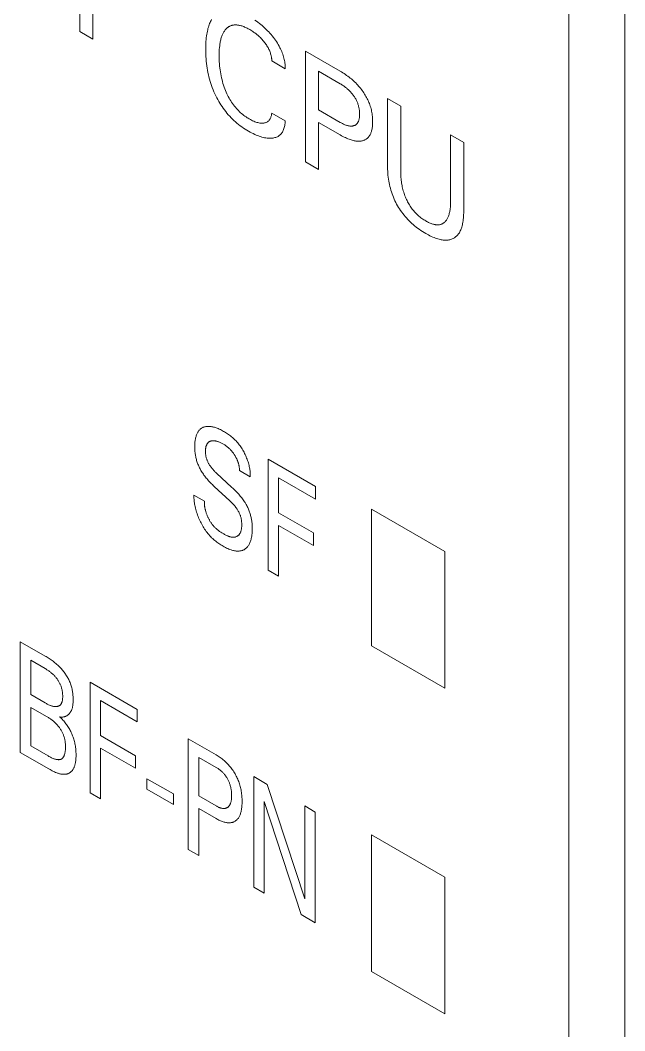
# Model space of a CAD drawing. Header units: inches. Extents: x 67248 to 85686, y -40174 to -31152.
# Drawn here: x 82449.31 to 82457.5, y -32909.01 to -32895.33 of the extents above; entities that cross this region are included whole.
import ezdxf

# ---------------------------------------------------------------- set-up
doc = ezdxf.new("R2010")
doc.units = ezdxf.units.IN
doc.header["$MEASUREMENT"] = 0

# ---------------------------------------------------------------- blocks, each defined once
blk = doc.blocks.new('ET200S')
at = {"lineweight": 0}
for p, q in [((58.592, 36.228), (58.592, 37.616)), ((64.727, -33.379), (64.727, 36.932)), ((65.428, 36.929), (65.428, -28.555)), ((58.756, 36.722), (58.756, 36.133)), ((58.756, 36.133), (58.592, 36.228)), ((61.423, 34.593), (61.423, 35.982)), ((61.423, 35.982), (61.86, 35.729)), ((61.169, 35.76), (61, 35.858)), ((61.587, 35.729), (61.587, 35.245)), ((61.86, 35.572), (61.587, 35.729)), ((62.454, 34.522), (62.454, 35.386)), ((62.454, 35.386), (62.618, 35.291)), ((61.587, 35.245), (61.86, 35.088)), ((62.618, 35.291), (62.618, 34.468)), ((61, 35.205), (61.169, 35.108)), ((61.587, 35.088), (61.587, 34.499)), ((61.86, 34.93), (61.587, 35.088)), ((63.244, 34.107), (63.244, 34.93)), ((63.244, 34.93), (63.408, 34.836)), ((63.408, 34.836), (63.408, 33.971)), ((61.587, 34.499), (61.423, 34.593)), ((60.956, 29.474), (60.956, 30.863)), ((60.956, 30.863), (61.548, 30.521)), ((60.308, 30.689), (60.502, 30.511)), ((60.731, 30.645), (60.597, 30.722)), ((61.087, 30.629), (61.087, 30.191)), ((61.548, 30.363), (61.087, 30.629)), ((60.473, 30.344), (60.279, 30.523)), ((61.548, 30.521), (61.548, 30.363)), ((60.025, 30.414), (60.157, 30.338)), ((61.087, 30.191), (61.524, 29.939)), ((62.252, 30.237), (62.252, 28.522)), ((63.171, 29.706), (62.252, 30.237)), ((61.087, 30.034), (61.087, 29.399)), ((61.524, 29.782), (61.087, 30.034)), ((61.524, 29.939), (61.524, 29.782)), ((63.171, 27.991), (63.171, 29.706)), ((61.087, 29.399), (60.956, 29.474)), ((57.847, 27.187), (57.847, 28.575)), ((57.847, 28.575), (58.158, 28.395)), ((62.252, 28.522), (63.171, 27.991)), ((57.978, 28.342), (57.978, 27.913)), ((58.158, 28.238), (57.978, 28.342)), ((58.722, 26.681), (58.722, 28.069)), ((58.722, 28.069), (59.315, 27.727)), ((57.978, 27.913), (58.158, 27.809)), ((58.854, 27.836), (58.854, 27.398)), ((59.315, 27.57), (58.854, 27.836)), ((57.978, 27.751), (57.978, 27.268)), ((58.175, 27.638), (57.978, 27.751)), ((59.315, 27.727), (59.315, 27.57)), ((58.854, 27.398), (59.291, 27.146)), ((57.978, 27.268), (58.196, 27.143)), ((59.954, 25.97), (59.954, 27.358)), ((59.954, 27.358), (60.304, 27.156)), ((58.207, 26.979), (57.847, 27.187)), ((58.854, 27.241), (58.854, 26.605)), ((59.291, 26.989), (58.854, 27.241)), ((59.291, 27.146), (59.291, 26.989)), ((60.086, 27.125), (60.086, 26.641)), ((60.304, 26.999), (60.086, 27.125)), ((60.774, 25.497), (60.774, 26.885)), ((60.774, 26.885), (60.945, 26.786)), ((59.435, 26.726), (59.435, 26.857)), ((59.435, 26.857), (59.767, 26.666)), ((60.945, 26.786), (61.415, 25.351)), ((58.854, 26.605), (58.722, 26.681)), ((59.767, 26.535), (59.435, 26.726)), ((59.767, 26.666), (59.767, 26.535)), ((60.086, 26.641), (60.304, 26.515)), ((60.905, 26.572), (60.905, 25.421)), ((61.369, 25.153), (60.905, 26.572)), ((61.415, 25.351), (61.415, 26.515)), ((61.415, 26.515), (61.545, 26.439)), ((60.086, 26.483), (60.086, 25.894)), ((60.304, 26.358), (60.086, 26.483)), ((61.545, 26.439), (61.545, 25.051)), ((62.252, 26.154), (62.252, 24.439)), ((63.171, 25.623), (62.252, 26.154)), ((60.086, 25.894), (59.954, 25.97)), ((63.171, 23.909), (63.171, 25.623)), ((60.905, 25.421), (60.774, 25.497)), ((61.545, 25.051), (61.369, 25.153)), ((62.252, 24.439), (63.171, 23.909))]:
    blk.add_line(p, q, dxfattribs=at)
for points in [[(61.169, 35.76), (61.169, 35.774), (61.169, 35.788), (61.168, 35.803), (61.167, 35.818), (61.165, 35.832), (61.163, 35.848), (61.16, 35.863), (61.156, 35.878), (61.153, 35.894), (61.148, 35.91), (61.143, 35.927), (61.138, 35.943), (61.132, 35.96), (61.125, 35.976), (61.119, 35.993), (61.111, 36.009), (61.103, 36.025), (61.093, 36.045), (61.082, 36.064), (61.071, 36.082), (61.059, 36.101), (61.047, 36.119), (61.034, 36.136), (61.021, 36.154), (61.007, 36.172), (60.992, 36.189), (60.977, 36.206), (60.962, 36.222), (60.947, 36.238), (60.931, 36.254), (60.915, 36.27), (60.897, 36.286), (60.88, 36.301), (60.863, 36.315), (60.845, 36.329), (60.828, 36.343), (60.808, 36.357), (60.789, 36.371)], [(60.246, 36.377), (60.24, 36.366), (60.234, 36.354), (60.228, 36.342), (60.222, 36.328), (60.216, 36.313), (60.211, 36.297), (60.206, 36.281), (60.201, 36.264), (60.197, 36.248), (60.193, 36.231), (60.19, 36.213), (60.186, 36.196), (60.183, 36.173), (60.18, 36.149), (60.178, 36.126), (60.176, 36.102), (60.174, 36.078), (60.173, 36.053), (60.173, 36.028), (60.172, 36.003)], [(60.348, 36.049), (60.351, 36.072), (60.353, 36.085), (60.355, 36.098), (60.358, 36.111), (60.361, 36.123), (60.364, 36.136), (60.367, 36.148), (60.371, 36.16), (60.375, 36.171), (60.38, 36.182), (60.384, 36.191), (60.388, 36.2), (60.392, 36.208), (60.396, 36.217), (60.401, 36.225), (60.406, 36.232), (60.411, 36.24), (60.416, 36.247), (60.422, 36.253), (60.428, 36.26), (60.433, 36.265), (60.439, 36.271), (60.445, 36.276), (60.451, 36.28), (60.457, 36.285), (60.463, 36.289), (60.47, 36.292), (60.477, 36.296), (60.484, 36.299), (60.491, 36.302), (60.498, 36.304), (60.505, 36.306), (60.513, 36.308), (60.521, 36.309), (60.529, 36.31), (60.537, 36.31), (60.545, 36.31), (60.553, 36.31), (60.562, 36.31), (60.57, 36.309), (60.579, 36.308), (60.588, 36.307), (60.596, 36.305), (60.605, 36.303), (60.616, 36.3), (60.627, 36.297), (60.638, 36.293), (60.649, 36.289), (60.66, 36.284), (60.671, 36.279), (60.682, 36.274), (60.693, 36.269), (60.705, 36.263), (60.716, 36.257), (60.727, 36.251), (60.739, 36.244), (60.75, 36.237), (60.762, 36.229), (60.773, 36.221), (60.785, 36.213), (60.796, 36.205), (60.807, 36.197), (60.817, 36.188), (60.827, 36.18), (60.838, 36.171), (60.848, 36.161), (60.858, 36.152), (60.869, 36.14), (60.88, 36.129), (60.89, 36.117), (60.901, 36.104), (60.911, 36.091), (60.919, 36.081), (60.927, 36.07), (60.934, 36.06), (60.941, 36.049), (60.948, 36.037), (60.955, 36.026), (60.961, 36.014), (60.966, 36.003), (60.971, 35.992), (60.976, 35.981), (60.98, 35.97), (60.984, 35.959), (60.987, 35.948), (60.991, 35.936), (60.993, 35.927), (60.995, 35.918), (60.996, 35.909), (60.998, 35.9), (60.999, 35.891), (61, 35.883), (61, 35.874), (61.001, 35.866), (61, 35.858)], [(60.172, 36.003), (60.173, 35.974), (60.173, 35.945), (60.175, 35.916), (60.177, 35.887), (60.179, 35.857), (60.183, 35.826), (60.186, 35.796), (60.191, 35.769), (60.195, 35.741), (60.201, 35.714), (60.207, 35.686), (60.213, 35.658), (60.221, 35.63), (60.229, 35.602), (60.237, 35.576), (60.246, 35.55), (60.255, 35.524), (60.265, 35.498), (60.276, 35.473), (60.287, 35.447), (60.299, 35.421), (60.311, 35.398), (60.323, 35.375), (60.336, 35.352), (60.349, 35.33), (60.363, 35.308), (60.377, 35.286), (60.392, 35.265), (60.407, 35.244), (60.423, 35.224), (60.439, 35.204), (60.456, 35.184), (60.473, 35.166), (60.49, 35.147), (60.508, 35.13), (60.526, 35.113), (60.544, 35.096), (60.564, 35.079), (60.585, 35.062), (60.605, 35.046), (60.626, 35.031), (60.647, 35.017), (60.668, 35.003), (60.689, 34.99), (60.71, 34.978), (60.729, 34.967), (60.748, 34.957), (60.768, 34.947), (60.787, 34.938), (60.806, 34.929), (60.825, 34.922), (60.842, 34.915), (60.859, 34.909), (60.876, 34.904), (60.893, 34.9), (60.91, 34.896), (60.927, 34.893), (60.942, 34.891), (60.958, 34.89), (60.973, 34.889), (60.988, 34.889), (61.002, 34.89), (61.017, 34.892), (61.028, 34.894), (61.039, 34.897), (61.05, 34.9), (61.061, 34.904), (61.071, 34.908), (61.081, 34.913), (61.09, 34.919), (61.099, 34.926), (61.107, 34.933), (61.115, 34.94), (61.122, 34.948), (61.128, 34.957), (61.134, 34.967), (61.14, 34.976), (61.145, 34.987), (61.15, 34.998), (61.154, 35.01), (61.158, 35.023), (61.162, 35.036), (61.164, 35.049), (61.166, 35.063), (61.168, 35.078), (61.169, 35.093), (61.169, 35.108)], [(61, 35.205), (60.999, 35.195), (60.998, 35.185), (60.996, 35.176), (60.993, 35.167), (60.991, 35.158), (60.988, 35.149), (60.984, 35.141), (60.98, 35.134), (60.976, 35.127), (60.972, 35.121), (60.967, 35.115), (60.962, 35.109), (60.957, 35.104), (60.952, 35.099), (60.946, 35.095), (60.939, 35.091), (60.932, 35.088), (60.926, 35.085), (60.918, 35.083), (60.911, 35.081), (60.903, 35.079), (60.895, 35.078), (60.886, 35.078), (60.877, 35.077), (60.868, 35.078), (60.859, 35.078), (60.85, 35.08), (60.838, 35.082), (60.826, 35.085), (60.814, 35.088), (60.801, 35.092), (60.789, 35.097), (60.775, 35.102), (60.761, 35.109), (60.747, 35.115), (60.733, 35.123), (60.719, 35.131), (60.706, 35.139), (60.692, 35.147), (60.678, 35.157), (60.664, 35.166), (60.651, 35.176), (60.637, 35.187), (60.623, 35.198), (60.61, 35.209), (60.597, 35.222), (60.583, 35.235), (60.57, 35.248), (60.557, 35.262), (60.545, 35.277), (60.532, 35.292), (60.52, 35.308), (60.509, 35.324), (60.497, 35.34), (60.486, 35.357), (60.476, 35.375), (60.465, 35.393), (60.456, 35.411), (60.446, 35.43), (60.437, 35.448), (60.429, 35.467), (60.421, 35.486), (60.412, 35.508), (60.404, 35.531), (60.396, 35.554), (60.389, 35.577), (60.383, 35.599), (60.377, 35.622), (60.371, 35.647), (60.365, 35.672), (60.361, 35.696), (60.357, 35.721), (60.353, 35.745), (60.35, 35.769), (60.347, 35.797), (60.345, 35.824), (60.343, 35.85), (60.342, 35.876), (60.341, 35.903), (60.341, 35.928), (60.341, 35.953), (60.342, 35.978), (60.343, 36.002), (60.345, 36.026), (60.348, 36.049)], [(61.86, 34.93), (61.876, 34.921), (61.892, 34.913), (61.908, 34.904), (61.924, 34.897), (61.94, 34.889), (61.956, 34.882), (61.972, 34.876), (61.985, 34.872), (61.997, 34.868), (62.009, 34.864), (62.021, 34.861), (62.033, 34.858), (62.045, 34.856), (62.056, 34.854), (62.068, 34.853), (62.077, 34.852), (62.087, 34.852), (62.096, 34.852), (62.105, 34.852), (62.113, 34.853), (62.122, 34.854), (62.131, 34.856), (62.139, 34.858), (62.147, 34.86), (62.155, 34.863), (62.162, 34.866), (62.169, 34.869), (62.176, 34.873), (62.183, 34.877), (62.19, 34.881), (62.196, 34.886), (62.202, 34.891), (62.208, 34.897), (62.213, 34.903), (62.219, 34.909), (62.224, 34.916), (62.228, 34.923), (62.233, 34.931), (62.237, 34.939), (62.241, 34.947), (62.244, 34.955), (62.248, 34.964), (62.251, 34.973), (62.253, 34.983), (62.256, 34.994), (62.259, 35.006), (62.261, 35.019), (62.263, 35.032), (62.264, 35.045), (62.265, 35.058), (62.266, 35.072), (62.266, 35.085), (62.266, 35.099), (62.266, 35.115), (62.266, 35.131), (62.265, 35.147), (62.263, 35.163), (62.261, 35.179), (62.259, 35.196), (62.256, 35.212), (62.253, 35.229), (62.25, 35.245), (62.246, 35.26), (62.241, 35.276), (62.236, 35.291), (62.231, 35.307), (62.225, 35.323), (62.219, 35.338), (62.213, 35.354), (62.206, 35.369), (62.198, 35.384), (62.19, 35.399), (62.182, 35.414), (62.173, 35.429), (62.164, 35.444), (62.155, 35.458), (62.145, 35.472), (62.135, 35.487), (62.124, 35.501), (62.113, 35.516), (62.101, 35.53), (62.09, 35.543), (62.078, 35.556), (62.066, 35.569), (62.053, 35.583), (62.04, 35.596), (62.026, 35.608), (62.012, 35.621), (61.999, 35.633), (61.985, 35.644), (61.971, 35.655), (61.955, 35.667), (61.939, 35.678), (61.924, 35.689), (61.908, 35.7), (61.892, 35.71), (61.876, 35.72), (61.86, 35.729)], [(61.86, 35.572), (61.87, 35.566), (61.879, 35.56), (61.889, 35.554), (61.899, 35.548), (61.908, 35.541), (61.918, 35.534), (61.927, 35.527), (61.936, 35.52), (61.944, 35.513), (61.952, 35.506), (61.96, 35.499), (61.968, 35.491), (61.976, 35.483), (61.984, 35.475), (61.991, 35.468), (61.998, 35.46), (62.005, 35.451), (62.012, 35.443), (62.019, 35.435), (62.025, 35.426), (62.031, 35.417), (62.037, 35.408), (62.042, 35.4), (62.048, 35.391), (62.053, 35.382), (62.058, 35.373), (62.062, 35.364), (62.066, 35.355), (62.071, 35.346), (62.074, 35.336), (62.078, 35.327), (62.081, 35.318), (62.085, 35.308), (62.087, 35.299), (62.09, 35.289), (62.092, 35.28), (62.094, 35.271), (62.096, 35.261), (62.098, 35.251), (62.099, 35.241), (62.1, 35.231), (62.101, 35.221), (62.102, 35.211), (62.102, 35.202), (62.102, 35.192), (62.102, 35.184), (62.102, 35.175), (62.101, 35.167), (62.101, 35.159), (62.1, 35.151), (62.099, 35.144), (62.097, 35.136), (62.096, 35.129), (62.094, 35.122), (62.093, 35.116), (62.091, 35.111), (62.089, 35.105), (62.087, 35.1), (62.085, 35.095), (62.082, 35.09), (62.08, 35.086), (62.077, 35.081), (62.074, 35.077), (62.071, 35.073), (62.068, 35.07), (62.064, 35.066), (62.061, 35.063), (62.057, 35.06), (62.053, 35.057), (62.049, 35.054), (62.045, 35.052), (62.041, 35.05), (62.037, 35.048), (62.032, 35.047), (62.027, 35.045), (62.022, 35.044), (62.017, 35.043), (62.012, 35.042), (62.007, 35.041), (62.002, 35.041), (61.996, 35.041), (61.991, 35.041), (61.985, 35.041), (61.978, 35.042), (61.971, 35.043), (61.964, 35.045), (61.957, 35.046), (61.95, 35.048), (61.942, 35.05), (61.935, 35.053), (61.928, 35.055), (61.918, 35.059), (61.908, 35.063), (61.899, 35.067), (61.889, 35.072), (61.879, 35.077), (61.87, 35.082), (61.86, 35.088)], [(62.454, 34.522), (62.454, 34.498), (62.455, 34.475), (62.456, 34.451), (62.458, 34.426), (62.461, 34.402), (62.464, 34.377), (62.468, 34.352), (62.472, 34.329), (62.476, 34.307), (62.482, 34.284), (62.488, 34.261), (62.494, 34.238), (62.501, 34.215), (62.509, 34.192), (62.517, 34.17), (62.526, 34.149), (62.536, 34.127), (62.545, 34.106), (62.556, 34.085), (62.567, 34.064), (62.579, 34.043), (62.591, 34.022), (62.604, 34.002), (62.617, 33.983), (62.63, 33.963), (62.644, 33.944), (62.659, 33.926), (62.673, 33.908), (62.689, 33.89), (62.706, 33.872), (62.722, 33.855), (62.739, 33.838), (62.756, 33.822), (62.773, 33.807), (62.791, 33.792), (62.811, 33.776), (62.83, 33.761), (62.85, 33.747), (62.87, 33.733), (62.891, 33.72), (62.911, 33.707), (62.931, 33.695), (62.949, 33.685), (62.966, 33.676), (62.984, 33.667), (63.001, 33.658), (63.019, 33.65), (63.037, 33.643), (63.054, 33.636), (63.071, 33.63), (63.085, 33.626), (63.098, 33.622), (63.112, 33.619), (63.125, 33.616), (63.138, 33.614), (63.151, 33.612), (63.164, 33.611), (63.176, 33.611), (63.189, 33.611), (63.2, 33.611), (63.211, 33.612), (63.222, 33.614), (63.233, 33.616), (63.244, 33.619), (63.254, 33.623), (63.264, 33.627), (63.274, 33.631), (63.283, 33.636), (63.292, 33.642), (63.301, 33.648), (63.31, 33.655), (63.318, 33.662), (63.325, 33.67), (63.333, 33.678), (63.34, 33.686), (63.346, 33.696), (63.353, 33.705), (63.359, 33.716), (63.365, 33.727), (63.37, 33.739), (63.375, 33.751), (63.38, 33.763), (63.384, 33.776), (63.388, 33.79), (63.391, 33.803), (63.394, 33.817), (63.398, 33.835), (63.401, 33.853), (63.403, 33.872), (63.405, 33.891), (63.406, 33.911), (63.407, 33.931), (63.408, 33.951), (63.408, 33.971)], [(63.244, 34.107), (63.244, 34.089), (63.244, 34.072), (63.243, 34.056), (63.242, 34.039), (63.241, 34.023), (63.239, 34.007), (63.237, 33.991), (63.235, 33.979), (63.232, 33.967), (63.23, 33.956), (63.227, 33.945), (63.224, 33.934), (63.221, 33.923), (63.217, 33.913), (63.213, 33.903), (63.209, 33.894), (63.205, 33.885), (63.2, 33.877), (63.196, 33.869), (63.191, 33.862), (63.185, 33.855), (63.18, 33.848), (63.174, 33.841), (63.168, 33.836), (63.163, 33.832), (63.157, 33.827), (63.151, 33.823), (63.145, 33.819), (63.139, 33.816), (63.132, 33.813), (63.125, 33.81), (63.118, 33.808), (63.111, 33.806), (63.104, 33.804), (63.096, 33.803), (63.089, 33.803), (63.081, 33.803), (63.073, 33.803), (63.064, 33.804), (63.056, 33.804), (63.048, 33.806), (63.039, 33.807), (63.031, 33.81), (63.02, 33.813), (63.009, 33.816), (62.998, 33.82), (62.987, 33.824), (62.976, 33.829), (62.965, 33.834), (62.954, 33.84), (62.943, 33.846), (62.932, 33.852), (62.919, 33.86), (62.907, 33.867), (62.894, 33.876), (62.882, 33.884), (62.87, 33.893), (62.858, 33.903), (62.845, 33.913), (62.833, 33.923), (62.823, 33.933), (62.812, 33.944), (62.802, 33.954), (62.791, 33.965), (62.781, 33.977), (62.772, 33.988), (62.762, 34), (62.753, 34.013), (62.744, 34.026), (62.735, 34.039), (62.727, 34.052), (62.719, 34.065), (62.711, 34.079), (62.704, 34.093), (62.697, 34.107), (62.69, 34.121), (62.683, 34.136), (62.677, 34.151), (62.671, 34.167), (62.665, 34.182), (62.66, 34.197), (62.655, 34.213), (62.65, 34.228), (62.646, 34.245), (62.641, 34.262), (62.638, 34.278), (62.634, 34.295), (62.631, 34.311), (62.629, 34.328), (62.626, 34.344), (62.624, 34.362), (62.622, 34.38), (62.621, 34.398), (62.62, 34.416), (62.619, 34.433), (62.618, 34.451), (62.618, 34.468)], [(60.731, 30.645), (60.731, 30.657), (60.732, 30.668), (60.731, 30.68), (60.731, 30.693), (60.73, 30.705), (60.729, 30.718), (60.727, 30.731), (60.725, 30.744), (60.723, 30.757), (60.719, 30.772), (60.716, 30.787), (60.712, 30.802), (60.707, 30.818), (60.703, 30.833), (60.698, 30.848), (60.692, 30.864), (60.686, 30.879), (60.68, 30.894), (60.674, 30.908), (60.667, 30.923), (60.66, 30.937), (60.653, 30.951), (60.645, 30.965), (60.637, 30.979), (60.629, 30.993), (60.621, 31.006), (60.612, 31.019), (60.603, 31.032), (60.594, 31.044), (60.584, 31.057), (60.575, 31.068), (60.564, 31.081), (60.553, 31.093), (60.542, 31.104), (60.53, 31.115), (60.518, 31.126), (60.507, 31.136), (60.495, 31.146), (60.483, 31.156), (60.47, 31.165), (60.458, 31.174), (60.446, 31.182), (60.434, 31.19), (60.421, 31.198), (60.409, 31.206), (60.397, 31.213), (60.383, 31.22), (60.369, 31.228), (60.356, 31.235), (60.342, 31.241), (60.329, 31.247), (60.315, 31.253), (60.302, 31.258), (60.291, 31.261), (60.281, 31.264), (60.27, 31.267), (60.26, 31.27), (60.25, 31.272), (60.24, 31.274), (60.229, 31.275), (60.22, 31.276), (60.21, 31.276), (60.201, 31.276), (60.192, 31.276), (60.183, 31.275), (60.174, 31.273), (60.166, 31.272), (60.157, 31.27), (60.149, 31.267), (60.142, 31.264), (60.135, 31.261), (60.128, 31.257), (60.121, 31.254), (60.115, 31.249), (60.109, 31.245), (60.103, 31.239), (60.097, 31.234), (60.091, 31.228), (60.086, 31.222), (60.081, 31.215), (60.076, 31.208), (60.072, 31.201), (60.068, 31.193), (60.064, 31.185), (60.06, 31.176), (60.057, 31.168), (60.054, 31.159), (60.051, 31.149), (60.048, 31.14), (60.046, 31.129), (60.043, 31.117), (60.041, 31.106), (60.04, 31.094), (60.038, 31.082), (60.037, 31.069), (60.036, 31.057)], [(60.036, 31.057), (60.036, 31.045), (60.036, 31.033), (60.035, 31.021), (60.036, 31.009), (60.036, 30.996), (60.037, 30.984), (60.037, 30.971), (60.038, 30.958), (60.04, 30.946), (60.041, 30.933), (60.043, 30.919), (60.045, 30.908), (60.048, 30.896), (60.05, 30.884), (60.053, 30.872), (60.056, 30.86), (60.059, 30.848), (60.063, 30.836), (60.067, 30.824), (60.071, 30.812), (60.075, 30.801), (60.08, 30.79), (60.085, 30.778), (60.09, 30.767), (60.095, 30.756), (60.101, 30.745), (60.106, 30.734), (60.113, 30.722), (60.12, 30.71), (60.128, 30.698), (60.135, 30.687), (60.143, 30.676), (60.151, 30.664), (60.16, 30.652), (60.17, 30.64), (60.179, 30.628), (60.189, 30.617), (60.199, 30.605), (60.209, 30.594), (60.22, 30.582), (60.232, 30.569), (60.244, 30.557), (60.256, 30.546), (60.267, 30.534), (60.279, 30.523)], [(60.308, 30.689), (60.301, 30.696), (60.293, 30.703), (60.286, 30.711), (60.279, 30.718), (60.271, 30.726), (60.264, 30.734), (60.257, 30.742), (60.251, 30.75), (60.244, 30.759), (60.237, 30.767), (60.231, 30.776), (60.226, 30.783), (60.221, 30.79), (60.217, 30.798), (60.213, 30.805), (60.208, 30.812), (60.204, 30.82), (60.201, 30.827), (60.197, 30.835), (60.193, 30.843), (60.19, 30.85), (60.187, 30.858), (60.185, 30.866), (60.182, 30.874), (60.18, 30.881), (60.178, 30.889), (60.176, 30.897), (60.174, 30.905), (60.173, 30.913), (60.172, 30.92), (60.171, 30.928), (60.17, 30.935), (60.17, 30.943), (60.169, 30.95), (60.169, 30.958), (60.169, 30.964), (60.169, 30.971), (60.169, 30.978), (60.17, 30.985), (60.17, 30.991), (60.171, 30.997), (60.172, 31.004), (60.173, 31.01), (60.174, 31.016), (60.176, 31.022), (60.177, 31.027), (60.179, 31.032), (60.181, 31.037), (60.183, 31.042), (60.185, 31.046), (60.187, 31.051), (60.189, 31.055), (60.191, 31.059), (60.194, 31.063), (60.197, 31.066), (60.2, 31.07), (60.203, 31.073), (60.206, 31.076), (60.209, 31.078), (60.213, 31.081), (60.216, 31.083), (60.22, 31.085), (60.224, 31.087), (60.228, 31.089), (60.232, 31.091), (60.236, 31.092), (60.24, 31.093), (60.245, 31.094), (60.25, 31.095), (60.255, 31.095), (60.26, 31.096), (60.266, 31.096), (60.271, 31.096), (60.277, 31.095), (60.282, 31.095), (60.288, 31.094), (60.294, 31.093), (60.3, 31.092), (60.307, 31.09), (60.313, 31.089), (60.319, 31.087), (60.326, 31.085), (60.332, 31.082), (60.339, 31.08), (60.347, 31.077), (60.355, 31.073), (60.363, 31.069), (60.372, 31.065), (60.38, 31.061), (60.388, 31.056), (60.397, 31.051), (60.404, 31.047), (60.411, 31.043), (60.418, 31.038), (60.425, 31.033), (60.432, 31.028), (60.439, 31.023), (60.446, 31.017), (60.453, 31.011), (60.461, 31.004), (60.468, 30.998)], [(60.468, 30.998), (60.474, 30.992), (60.479, 30.987), (60.485, 30.981), (60.49, 30.975), (60.495, 30.969), (60.5, 30.963), (60.505, 30.957), (60.51, 30.951), (60.515, 30.945), (60.52, 30.938), (60.524, 30.932), (60.529, 30.925), (60.533, 30.919), (60.537, 30.912), (60.541, 30.906), (60.545, 30.9), (60.548, 30.893), (60.552, 30.887), (60.555, 30.88), (60.558, 30.874), (60.562, 30.867), (60.565, 30.86), (60.568, 30.854), (60.57, 30.847), (60.573, 30.84), (60.575, 30.833), (60.578, 30.827), (60.58, 30.82), (60.582, 30.813), (60.584, 30.806), (60.586, 30.799), (60.587, 30.793), (60.589, 30.786), (60.59, 30.779), (60.592, 30.773), (60.593, 30.766), (60.594, 30.76), (60.595, 30.753), (60.595, 30.747), (60.596, 30.741), (60.596, 30.734), (60.597, 30.728), (60.597, 30.722)], [(60.756, 29.979), (60.756, 29.999), (60.756, 30.012), (60.755, 30.024), (60.755, 30.037), (60.754, 30.05), (60.753, 30.063), (60.751, 30.076), (60.75, 30.09), (60.748, 30.103), (60.746, 30.114), (60.744, 30.125), (60.741, 30.135), (60.739, 30.146), (60.736, 30.157), (60.733, 30.168), (60.73, 30.179), (60.726, 30.19), (60.723, 30.201), (60.718, 30.213), (60.714, 30.225), (60.709, 30.237), (60.704, 30.248), (60.699, 30.26), (60.693, 30.271), (60.687, 30.283), (60.681, 30.294), (60.674, 30.306), (60.667, 30.319), (60.659, 30.33), (60.651, 30.342), (60.643, 30.354), (60.635, 30.365), (60.625, 30.378), (60.616, 30.39), (60.606, 30.402), (60.596, 30.414), (60.586, 30.426), (60.575, 30.437), (60.563, 30.45), (60.551, 30.463), (60.539, 30.475), (60.527, 30.487), (60.514, 30.499), (60.502, 30.511)], [(60.025, 30.414), (60.024, 30.401), (60.024, 30.388), (60.025, 30.374), (60.026, 30.36), (60.027, 30.346), (60.029, 30.331), (60.031, 30.316), (60.033, 30.301), (60.036, 30.286), (60.04, 30.269), (60.044, 30.251), (60.048, 30.234), (60.053, 30.216), (60.059, 30.198), (60.064, 30.181), (60.071, 30.163), (60.077, 30.145), (60.084, 30.129), (60.091, 30.112), (60.098, 30.096), (60.106, 30.08), (60.114, 30.064), (60.122, 30.048), (60.131, 30.032), (60.14, 30.017), (60.149, 30.002), (60.158, 29.987), (60.168, 29.972), (60.178, 29.958), (60.189, 29.945), (60.199, 29.931), (60.211, 29.918), (60.223, 29.905), (60.235, 29.892), (60.247, 29.88), (60.26, 29.868), (60.272, 29.857), (60.285, 29.846), (60.298, 29.835), (60.311, 29.825), (60.324, 29.816), (60.338, 29.806), (60.351, 29.798), (60.364, 29.789), (60.377, 29.781), (60.391, 29.773), (60.405, 29.765), (60.419, 29.757), (60.434, 29.75), (60.448, 29.744), (60.462, 29.737), (60.476, 29.732), (60.49, 29.727), (60.501, 29.723), (60.512, 29.72), (60.523, 29.718), (60.533, 29.715), (60.544, 29.714), (60.554, 29.712), (60.565, 29.712), (60.575, 29.711), (60.584, 29.711), (60.592, 29.712), (60.6, 29.713), (60.608, 29.714), (60.616, 29.716), (60.624, 29.718), (60.632, 29.72), (60.639, 29.723), (60.646, 29.726), (60.653, 29.729), (60.66, 29.733), (60.667, 29.738), (60.673, 29.743), (60.68, 29.748), (60.686, 29.753), (60.691, 29.759), (60.697, 29.765), (60.702, 29.772), (60.707, 29.779), (60.713, 29.787), (60.718, 29.796), (60.722, 29.806), (60.727, 29.816), (60.731, 29.826), (60.735, 29.836), (60.738, 29.847), (60.741, 29.858), (60.744, 29.87), (60.747, 29.885), (60.749, 29.9), (60.751, 29.915), (60.753, 29.931), (60.754, 29.947), (60.755, 29.963), (60.756, 29.979)], [(60.295, 30), (60.29, 30.006), (60.284, 30.011), (60.279, 30.017), (60.274, 30.022), (60.269, 30.028), (60.264, 30.034), (60.259, 30.04), (60.254, 30.047), (60.249, 30.053), (60.244, 30.06), (60.24, 30.066), (60.235, 30.073), (60.23, 30.08), (60.226, 30.087), (60.222, 30.094), (60.218, 30.102), (60.214, 30.109), (60.21, 30.116), (60.206, 30.124), (60.202, 30.131), (60.199, 30.139), (60.195, 30.147), (60.192, 30.154), (60.189, 30.162), (60.186, 30.17), (60.183, 30.178), (60.18, 30.186), (60.177, 30.194), (60.174, 30.202), (60.172, 30.21), (60.17, 30.219), (60.168, 30.227), (60.166, 30.235), (60.164, 30.243), (60.162, 30.251), (60.161, 30.258), (60.16, 30.265), (60.159, 30.272), (60.158, 30.278), (60.157, 30.284), (60.157, 30.291), (60.156, 30.297), (60.156, 30.303), (60.156, 30.309), (60.156, 30.315), (60.156, 30.321), (60.156, 30.327), (60.156, 30.332), (60.157, 30.338)], [(60.473, 30.344), (60.481, 30.337), (60.489, 30.329), (60.497, 30.321), (60.505, 30.313), (60.513, 30.305), (60.521, 30.296), (60.528, 30.288), (60.536, 30.279), (60.543, 30.27), (60.55, 30.26), (60.557, 30.251), (60.562, 30.243), (60.567, 30.236), (60.572, 30.228), (60.577, 30.22), (60.581, 30.212), (60.586, 30.204), (60.59, 30.196), (60.594, 30.188), (60.598, 30.18), (60.601, 30.172), (60.605, 30.164), (60.608, 30.156), (60.61, 30.147), (60.613, 30.138), (60.615, 30.129), (60.617, 30.12), (60.619, 30.111), (60.62, 30.102), (60.622, 30.094), (60.623, 30.085), (60.623, 30.076), (60.624, 30.068), (60.624, 30.059), (60.625, 30.051), (60.625, 30.042), (60.625, 30.034), (60.624, 30.025), (60.624, 30.017), (60.623, 30.009), (60.622, 30.001), (60.621, 29.993), (60.62, 29.986), (60.619, 29.98), (60.617, 29.974), (60.616, 29.968), (60.614, 29.962), (60.613, 29.957), (60.611, 29.952), (60.609, 29.947), (60.606, 29.942), (60.604, 29.937), (60.601, 29.932), (60.598, 29.928), (60.596, 29.924), (60.593, 29.92), (60.59, 29.916), (60.587, 29.913), (60.583, 29.91), (60.58, 29.907), (60.576, 29.904), (60.573, 29.901), (60.569, 29.899), (60.565, 29.897), (60.561, 29.895), (60.557, 29.893), (60.552, 29.891), (60.548, 29.889), (60.544, 29.888), (60.539, 29.887), (60.535, 29.886), (60.53, 29.886), (60.525, 29.885), (60.52, 29.885), (60.515, 29.885), (60.509, 29.885), (60.502, 29.886), (60.496, 29.887), (60.49, 29.888), (60.484, 29.889), (60.477, 29.891), (60.471, 29.893), (60.464, 29.895), (60.458, 29.897), (60.45, 29.901), (60.441, 29.904), (60.433, 29.908), (60.425, 29.912), (60.416, 29.916), (60.408, 29.921), (60.399, 29.926), (60.391, 29.931), (60.382, 29.936), (60.373, 29.941), (60.364, 29.947), (60.355, 29.953), (60.346, 29.959), (60.338, 29.965), (60.329, 29.972), (60.32, 29.979), (60.312, 29.986), (60.303, 29.993), (60.295, 30)], [(58.341, 27.633), (58.348, 27.632), (58.355, 27.631), (58.362, 27.631), (58.369, 27.63), (58.376, 27.63), (58.382, 27.631), (58.389, 27.632), (58.395, 27.633), (58.401, 27.634), (58.407, 27.636), (58.413, 27.638), (58.419, 27.64), (58.424, 27.643), (58.43, 27.645), (58.435, 27.649), (58.441, 27.652), (58.446, 27.657), (58.451, 27.661), (58.456, 27.666), (58.461, 27.671), (58.466, 27.676), (58.47, 27.682), (58.474, 27.688), (58.478, 27.694), (58.482, 27.7), (58.485, 27.707), (58.489, 27.714), (58.492, 27.721), (58.495, 27.729), (58.497, 27.737), (58.5, 27.746), (58.502, 27.754), (58.503, 27.763), (58.505, 27.772), (58.506, 27.782), (58.508, 27.795), (58.509, 27.809), (58.51, 27.823), (58.51, 27.837), (58.511, 27.851), (58.51, 27.864), (58.51, 27.876), (58.509, 27.889), (58.508, 27.902), (58.507, 27.915), (58.506, 27.928), (58.504, 27.942), (58.502, 27.955), (58.499, 27.968), (58.497, 27.982), (58.493, 27.995), (58.49, 28.009), (58.486, 28.022), (58.481, 28.036), (58.477, 28.049), (58.471, 28.063), (58.466, 28.075), (58.461, 28.087), (58.455, 28.1), (58.448, 28.112), (58.442, 28.124), (58.435, 28.135), (58.428, 28.147), (58.42, 28.159), (58.413, 28.17), (58.405, 28.181), (58.397, 28.192), (58.388, 28.203), (58.38, 28.214), (58.371, 28.224), (58.363, 28.234), (58.354, 28.244), (58.342, 28.257), (58.331, 28.268), (58.319, 28.28), (58.307, 28.291), (58.295, 28.301), (58.282, 28.311), (58.27, 28.321), (58.258, 28.33), (58.245, 28.339), (58.233, 28.348), (58.221, 28.357), (58.208, 28.365), (58.196, 28.373), (58.183, 28.38), (58.171, 28.388), (58.158, 28.395)], [(58.158, 28.238), (58.166, 28.233), (58.174, 28.228), (58.182, 28.224), (58.189, 28.219), (58.197, 28.213), (58.205, 28.208), (58.213, 28.203), (58.221, 28.197), (58.228, 28.191), (58.236, 28.185), (58.244, 28.178), (58.251, 28.172), (58.259, 28.165), (58.266, 28.158), (58.274, 28.15), (58.281, 28.142), (58.286, 28.136), (58.292, 28.129), (58.297, 28.123), (58.303, 28.116), (58.308, 28.109), (58.313, 28.102), (58.318, 28.095), (58.323, 28.087), (58.327, 28.08), (58.332, 28.072), (58.336, 28.065), (58.34, 28.057), (58.344, 28.049), (58.348, 28.042), (58.351, 28.034), (58.354, 28.026), (58.358, 28.017), (58.361, 28.008), (58.364, 28), (58.366, 27.991), (58.369, 27.982), (58.371, 27.973), (58.372, 27.965), (58.374, 27.956), (58.375, 27.948), (58.376, 27.939), (58.377, 27.93), (58.378, 27.922), (58.378, 27.914), (58.379, 27.905), (58.379, 27.897), (58.379, 27.889), (58.379, 27.881), (58.379, 27.874), (58.378, 27.866), (58.378, 27.859), (58.377, 27.852), (58.376, 27.845), (58.375, 27.838), (58.373, 27.831), (58.372, 27.826), (58.371, 27.821), (58.369, 27.816), (58.368, 27.812), (58.366, 27.807), (58.364, 27.803), (58.362, 27.799), (58.36, 27.795), (58.357, 27.791), (58.354, 27.788), (58.352, 27.784), (58.349, 27.782), (58.346, 27.779), (58.342, 27.776), (58.339, 27.774), (58.336, 27.772), (58.332, 27.77), (58.328, 27.768), (58.324, 27.766), (58.32, 27.765), (58.316, 27.764), (58.312, 27.763), (58.308, 27.762), (58.304, 27.761), (58.299, 27.761), (58.295, 27.761), (58.29, 27.761), (58.285, 27.761), (58.281, 27.761), (58.275, 27.762), (58.269, 27.762), (58.263, 27.763), (58.257, 27.765), (58.251, 27.766), (58.245, 27.768), (58.239, 27.77), (58.233, 27.772), (58.227, 27.775), (58.221, 27.777), (58.212, 27.781), (58.203, 27.785), (58.194, 27.789), (58.185, 27.794), (58.176, 27.799), (58.167, 27.804), (58.158, 27.809)], [(58.175, 27.638), (58.183, 27.633), (58.191, 27.628), (58.2, 27.623), (58.209, 27.617), (58.217, 27.612), (58.226, 27.606), (58.234, 27.6), (58.242, 27.594), (58.251, 27.587), (58.259, 27.581), (58.268, 27.574), (58.276, 27.566), (58.284, 27.559), (58.292, 27.551), (58.3, 27.543), (58.308, 27.534), (58.314, 27.528), (58.32, 27.521), (58.326, 27.513), (58.331, 27.506), (58.337, 27.498), (58.343, 27.491), (58.348, 27.483), (58.353, 27.475), (58.358, 27.467), (58.363, 27.459), (58.368, 27.451), (58.372, 27.442), (58.376, 27.434), (58.38, 27.426), (58.384, 27.417), (58.388, 27.409), (58.391, 27.399), (58.395, 27.39), (58.398, 27.38), (58.4, 27.371), (58.403, 27.361), (58.405, 27.352), (58.407, 27.342), (58.409, 27.333), (58.41, 27.324), (58.411, 27.314), (58.412, 27.305), (58.413, 27.296), (58.414, 27.287), (58.414, 27.278), (58.414, 27.269), (58.414, 27.26), (58.414, 27.251), (58.414, 27.241), (58.414, 27.232), (58.413, 27.223), (58.413, 27.214), (58.412, 27.205), (58.41, 27.197), (58.409, 27.188), (58.407, 27.18), (58.406, 27.174), (58.404, 27.168), (58.403, 27.162), (58.401, 27.156), (58.399, 27.151), (58.397, 27.145), (58.394, 27.14), (58.392, 27.135), (58.389, 27.131), (58.386, 27.126), (58.383, 27.123), (58.381, 27.119), (58.378, 27.116), (58.375, 27.113), (58.372, 27.11), (58.368, 27.108), (58.365, 27.106), (58.362, 27.104), (58.358, 27.102), (58.354, 27.1), (58.35, 27.099), (58.346, 27.097), (58.341, 27.096), (58.336, 27.096), (58.331, 27.095), (58.326, 27.095), (58.321, 27.096), (58.316, 27.096), (58.31, 27.097), (58.303, 27.098), (58.296, 27.099), (58.289, 27.101), (58.281, 27.103), (58.274, 27.106), (58.266, 27.108), (58.259, 27.111), (58.248, 27.116), (58.238, 27.12), (58.227, 27.126), (58.217, 27.131), (58.206, 27.137), (58.196, 27.143)], [(58.207, 26.979), (58.221, 26.971), (58.235, 26.963), (58.249, 26.956), (58.262, 26.949), (58.276, 26.943), (58.29, 26.937), (58.304, 26.931), (58.312, 26.928), (58.321, 26.925), (58.33, 26.922), (58.338, 26.92), (58.347, 26.918), (58.355, 26.916), (58.363, 26.914), (58.371, 26.913), (58.38, 26.912), (58.388, 26.912), (58.395, 26.912), (58.402, 26.912), (58.409, 26.913), (58.416, 26.913), (58.423, 26.914), (58.429, 26.916), (58.436, 26.918), (58.442, 26.92), (58.448, 26.922), (58.454, 26.925), (58.46, 26.928), (58.466, 26.931), (58.471, 26.934), (58.477, 26.938), (58.482, 26.942), (58.487, 26.946), (58.491, 26.951), (58.496, 26.956), (58.5, 26.961), (58.504, 26.966), (58.508, 26.972), (58.512, 26.978), (58.516, 26.985), (58.519, 26.992), (58.522, 26.999), (58.525, 27.006), (58.528, 27.014), (58.531, 27.022), (58.533, 27.03), (58.535, 27.038), (58.537, 27.047), (58.538, 27.055), (58.54, 27.067), (58.542, 27.08), (58.543, 27.093), (58.544, 27.106), (58.545, 27.119), (58.546, 27.132), (58.546, 27.145), (58.546, 27.159), (58.546, 27.174), (58.545, 27.189), (58.545, 27.204), (58.543, 27.219), (58.542, 27.234), (58.54, 27.25), (58.538, 27.265), (58.536, 27.281), (58.533, 27.295), (58.53, 27.309), (58.527, 27.323), (58.523, 27.337), (58.519, 27.352), (58.515, 27.366), (58.51, 27.38), (58.504, 27.394), (58.499, 27.408), (58.493, 27.421), (58.487, 27.435), (58.481, 27.448), (58.474, 27.461), (58.467, 27.474), (58.46, 27.487), (58.453, 27.499), (58.445, 27.512), (58.436, 27.524), (58.428, 27.536), (58.419, 27.547), (58.41, 27.559), (58.401, 27.57), (58.392, 27.582), (58.382, 27.592), (58.372, 27.603), (58.362, 27.614), (58.351, 27.624), (58.341, 27.633)], [(60.304, 26.358), (60.315, 26.351), (60.326, 26.345), (60.338, 26.339), (60.349, 26.334), (60.36, 26.329), (60.371, 26.324), (60.382, 26.32), (60.393, 26.316), (60.403, 26.313), (60.413, 26.311), (60.423, 26.308), (60.433, 26.307), (60.442, 26.305), (60.452, 26.304), (60.461, 26.304), (60.47, 26.304), (60.478, 26.304), (60.485, 26.305), (60.493, 26.306), (60.5, 26.308), (60.507, 26.31), (60.514, 26.312), (60.52, 26.314), (60.527, 26.317), (60.533, 26.32), (60.54, 26.324), (60.546, 26.328), (60.552, 26.332), (60.557, 26.337), (60.563, 26.342), (60.568, 26.347), (60.573, 26.352), (60.578, 26.358), (60.582, 26.364), (60.586, 26.371), (60.591, 26.379), (60.596, 26.387), (60.6, 26.396), (60.604, 26.405), (60.607, 26.415), (60.61, 26.424), (60.613, 26.434), (60.616, 26.445), (60.618, 26.455), (60.621, 26.469), (60.623, 26.483), (60.625, 26.497), (60.626, 26.512), (60.627, 26.527), (60.628, 26.542), (60.629, 26.558), (60.629, 26.573), (60.629, 26.589), (60.628, 26.604), (60.627, 26.62), (60.626, 26.636), (60.625, 26.652), (60.623, 26.669), (60.621, 26.685), (60.618, 26.702), (60.615, 26.717), (60.612, 26.731), (60.609, 26.746), (60.605, 26.761), (60.601, 26.776), (60.596, 26.791), (60.591, 26.806), (60.586, 26.821), (60.58, 26.836), (60.574, 26.85), (60.568, 26.864), (60.562, 26.878), (60.555, 26.891), (60.547, 26.905), (60.54, 26.919), (60.532, 26.932), (60.524, 26.945), (60.515, 26.959), (60.506, 26.971), (60.497, 26.984), (60.488, 26.996), (60.478, 27.008), (60.468, 27.02), (60.458, 27.032), (60.447, 27.043), (60.437, 27.054), (60.426, 27.065), (60.415, 27.075), (60.404, 27.085), (60.392, 27.095), (60.38, 27.105), (60.367, 27.115), (60.355, 27.124), (60.342, 27.133), (60.329, 27.141), (60.316, 27.149), (60.304, 27.156)], [(60.304, 26.999), (60.311, 26.994), (60.319, 26.99), (60.327, 26.985), (60.334, 26.979), (60.342, 26.974), (60.35, 26.968), (60.357, 26.962), (60.364, 26.956), (60.371, 26.95), (60.377, 26.944), (60.384, 26.937), (60.39, 26.931), (60.397, 26.924), (60.403, 26.917), (60.409, 26.91), (60.415, 26.902), (60.42, 26.895), (60.425, 26.887), (60.431, 26.88), (60.436, 26.872), (60.441, 26.864), (60.445, 26.856), (60.45, 26.848), (60.454, 26.839), (60.458, 26.831), (60.462, 26.823), (60.465, 26.814), (60.469, 26.806), (60.472, 26.797), (60.475, 26.788), (60.478, 26.779), (60.481, 26.77), (60.483, 26.761), (60.486, 26.752), (60.488, 26.743), (60.489, 26.734), (60.491, 26.725), (60.493, 26.715), (60.494, 26.705), (60.495, 26.695), (60.496, 26.685), (60.496, 26.676), (60.497, 26.666), (60.497, 26.657), (60.497, 26.647), (60.497, 26.638), (60.497, 26.629), (60.496, 26.619), (60.496, 26.61), (60.495, 26.601), (60.494, 26.593), (60.493, 26.584), (60.491, 26.576), (60.49, 26.57), (60.488, 26.563), (60.486, 26.557), (60.485, 26.551), (60.482, 26.546), (60.48, 26.54), (60.478, 26.535), (60.475, 26.53), (60.472, 26.525), (60.47, 26.521), (60.467, 26.517), (60.464, 26.513), (60.462, 26.51), (60.459, 26.507), (60.455, 26.504), (60.452, 26.501), (60.449, 26.498), (60.445, 26.496), (60.441, 26.494), (60.438, 26.492), (60.434, 26.49), (60.43, 26.488), (60.426, 26.487), (60.421, 26.486), (60.417, 26.485), (60.413, 26.484), (60.408, 26.483), (60.404, 26.483), (60.398, 26.483), (60.393, 26.483), (60.387, 26.484), (60.381, 26.485), (60.375, 26.486), (60.37, 26.487), (60.364, 26.488), (60.358, 26.49), (60.351, 26.492), (60.344, 26.495), (60.338, 26.498), (60.331, 26.501), (60.324, 26.504), (60.317, 26.507), (60.31, 26.511), (60.304, 26.515)]]:
    blk.add_lwpolyline(points, dxfattribs=at)

msp = doc.modelspace()

# ---------------------------------------------------------------- block references
at = {"xscale": 1.08, "yscale": 1.08, "zscale": 1.08}
msp.add_blockref('ET200S', (82386.84, -32934.605, 0.332), dxfattribs=at)

doc.saveas('drawing.dxf')
